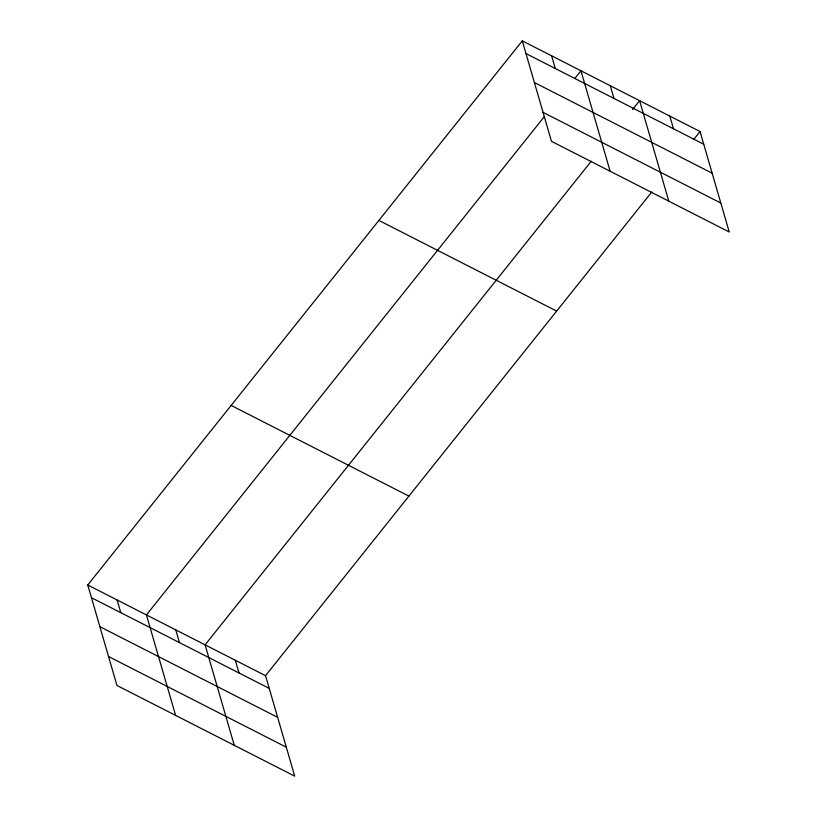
<?xml version="1.0" encoding="UTF-8"?>
<svg xmlns="http://www.w3.org/2000/svg" width="817" height="817" viewBox="0 0 817 817"><rect width="100%" height="100%" fill="white"/><g stroke="black" fill="none" stroke-linecap="round" stroke-linejoin="round"><path stroke-width="1.23" d="M87.766 585.003L265.525 675.669L294.723 776.15L116.954 685.483L87.766 585.003L522.277 40.85L700.046 131.517L729.234 231.997L551.475 141.331L522.277 40.85M544.316 116.637L146.427 614.925L175.614 715.406M574.708 78.575L580.948 70.773L610.136 171.243M591.294 161.194L205.087 644.848L234.275 745.318M632.593 109.478L639.609 100.695L668.796 201.166M265.525 675.669L651.731 192.026M693.817 139.329L700.046 131.517M525.974 53.565L703.743 144.231M534.389 82.527L712.158 173.194M543.06 112.368L720.819 203.035M378.894 220.416L556.653 311.093M231.15 405.436L408.919 496.103M91.453 597.717L269.222 688.384M99.868 626.68L277.637 717.346M108.538 656.521L286.307 747.187M669.828 116.106L673.514 128.82M610.279 85.734L613.965 98.438M551.608 55.811L555.305 68.526M235.306 660.259L239.003 672.973M175.757 629.887L179.444 642.591M117.097 599.964L120.783 612.679"/></g></svg>
